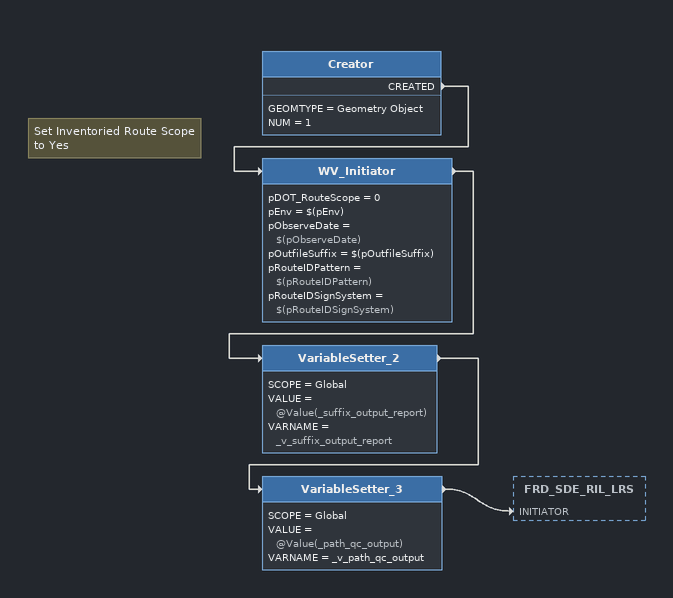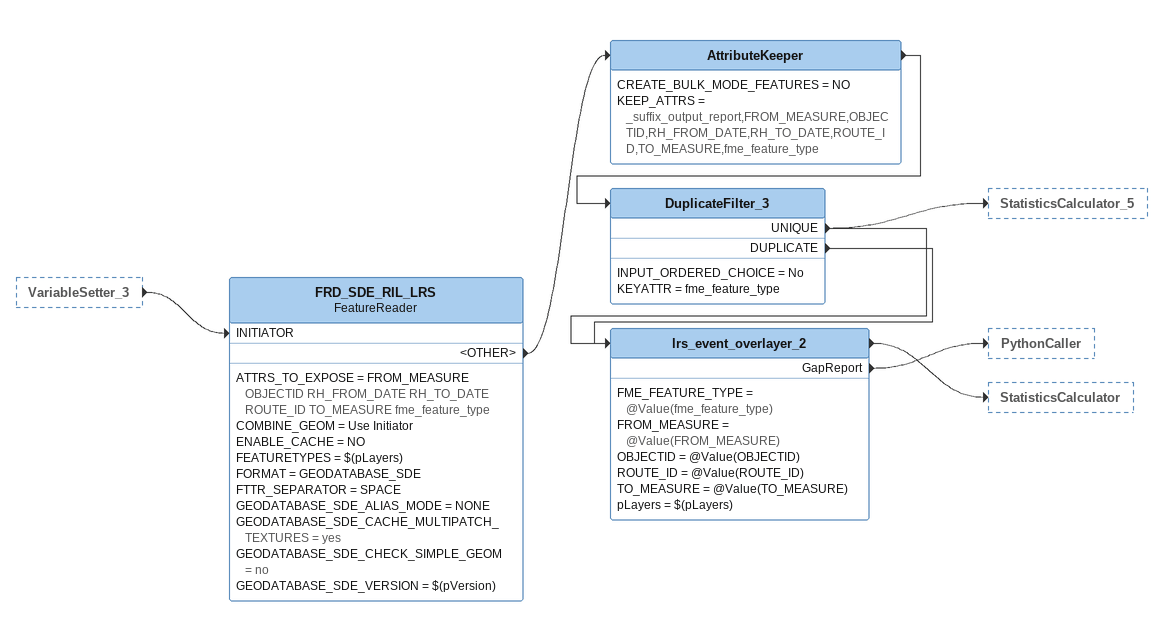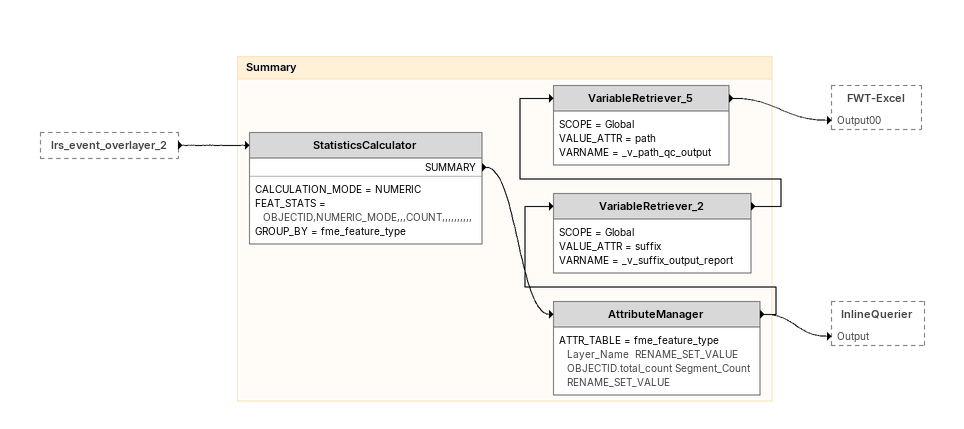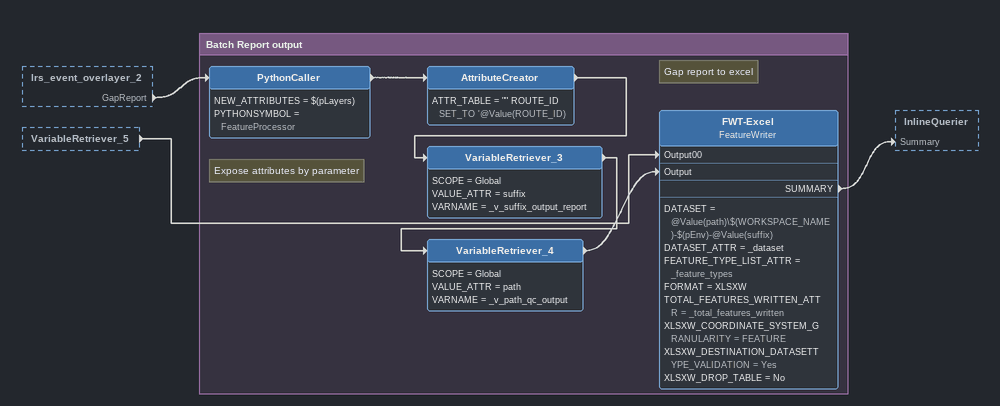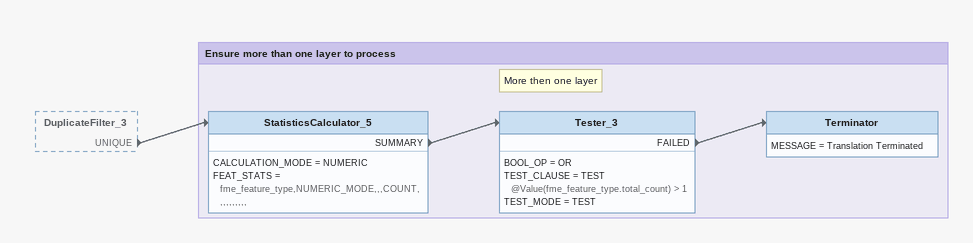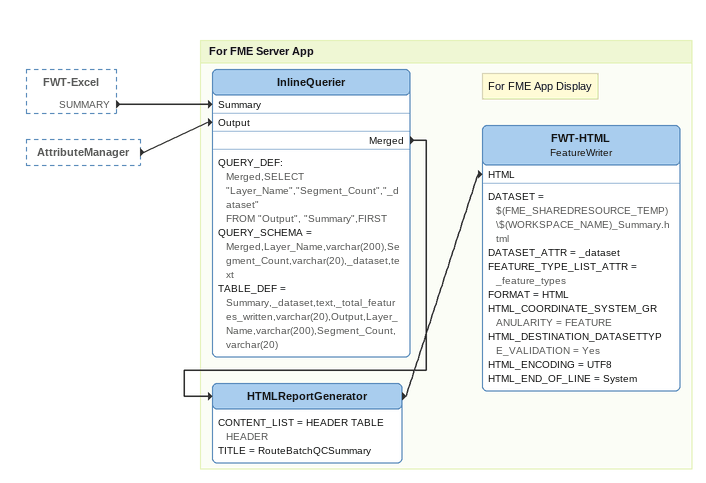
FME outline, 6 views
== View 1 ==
Creator
    GEOMTYPE = Geometry Object
    NUM = 1
    CREATED -> WV_Initiator
Note: Set Inventoried Route Scope to Yes
WV_Initiator
    pDOT_RouteScope = 0
    pEnv = $(pEnv)
    pObserveDate = $(pObserveDate)
    pOutfileSuffix = $(pOutfileSuffix)
    pRouteIDPattern = $(pRouteIDPattern)
    pRouteIDSignSystem = $(pRouteIDSignSystem)
    -> VariableSetter_2
VariableSetter_2
    SCOPE = Global
    VALUE = @Value(_suffix_output_report)
    VARNAME = _v_suffix_output_report
    -> VariableSetter_3
VariableSetter_3
    SCOPE = Global
    VALUE = @Value(_path_qc_output)
    VARNAME = _v_path_qc_output
    -> FRD_SDE_RIL_LRS [INITIATOR]

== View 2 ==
VariableSetter_3 [outside]
    -> FRD_SDE_RIL_LRS [INITIATOR]
FRD_SDE_RIL_LRS: FeatureReader
    ATTRS_TO_EXPOSE = FROM_MEASURE OBJECTID RH_FROM_DATE RH_TO_DATE ROUTE_ID TO_MEASURE fme_feature_type
    COMBINE_GEOM = Use Initiator
    ENABLE_CACHE = NO
    FEATURETYPES = $(pLayers)
    FORMAT = GEODATABASE_SDE
    FTTR_SEPARATOR = SPACE
    GEODATABASE_SDE_ALIAS_MODE = NONE
    GEODATABASE_SDE_CACHE_MULTIPATCH_TEXTURES = yes
    GEODATABASE_SDE_CHECK_SIMPLE_GEOM = no
    GEODATABASE_SDE_VERSION = $(pVersion)
    <OTHER> -> AttributeKeeper
AttributeKeeper
    CREATE_BULK_MODE_FEATURES = NO
    KEEP_ATTRS = _suffix_output_report,FROM_MEASURE,OBJECTID,RH_FROM_DATE,RH_TO_DATE,ROUTE_ID,TO_MEASURE,fme_feature_type
    -> DuplicateFilter_3
DuplicateFilter_3
    INPUT_ORDERED_CHOICE = No
    KEYATTR = fme_feature_type
    UNIQUE -> StatisticsCalculator_5
    UNIQUE -> lrs_event_overlayer_2
    DUPLICATE -> lrs_event_overlayer_2
lrs_event_overlayer_2
    FME_FEATURE_TYPE = @Value(fme_feature_type)
    FROM_MEASURE = @Value(FROM_MEASURE)
    OBJECTID = @Value(OBJECTID)
    ROUTE_ID = @Value(ROUTE_ID)
    TO_MEASURE = @Value(TO_MEASURE)
    pLayers = $(pLayers)
    GapReport -> PythonCaller
    -> StatisticsCalculator

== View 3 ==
lrs_event_overlayer_2 [outside]
    -> StatisticsCalculator

Bookmark: Summary
StatisticsCalculator
    CALCULATION_MODE = NUMERIC
    FEAT_STATS = OBJECTID,NUMERIC_MODE,,,COUNT,,,,,,,,,,
    GROUP_BY = fme_feature_type
    SUMMARY -> AttributeManager
AttributeManager
    ATTR_TABLE = fme_feature_type Layer_Name  RENAME_SET_VALUE OBJECTID.total_count Segment_Count  RENAME_SET_VALUE
    -> VariableRetriever_2
    -> InlineQuerier [Output]
VariableRetriever_2
    SCOPE = Global
    VALUE_ATTR = suffix
    VARNAME = _v_suffix_output_report
    -> VariableRetriever_5
VariableRetriever_5
    SCOPE = Global
    VALUE_ATTR = path
    VARNAME = _v_path_qc_output
    -> FWT-Excel [Output00]

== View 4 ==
lrs_event_overlayer_2 [outside]
    GapReport -> PythonCaller
VariableRetriever_5 [outside]
    -> FWT-Excel [Output00]

Bookmark: Batch Report output
Note: Expose attributes by parameter
PythonCaller
    NEW_ATTRIBUTES = $(pLayers)
    PYTHONSYMBOL = FeatureProcessor
    -> AttributeCreator
AttributeCreator
    ATTR_TABLE = "" ROUTE_ID SET_TO '@Value(ROUTE_ID)
    -> VariableRetriever_3
VariableRetriever_3
    SCOPE = Global
    VALUE_ATTR = suffix
    VARNAME = _v_suffix_output_report
    -> VariableRetriever_4
VariableRetriever_4
    SCOPE = Global
    VALUE_ATTR = path
    VARNAME = _v_path_qc_output
    -> FWT-Excel [Output]
Note: Gap report to excel
FWT-Excel: FeatureWriter
    DATASET = @Value(path)\$(WORKSPACE_NAME)-$(pEnv)-@Value(suffix)
    DATASET_ATTR = _dataset
    FEATURE_TYPE_LIST_ATTR = _feature_types
    FORMAT = XLSXW
    TOTAL_FEATURES_WRITTEN_ATTR = _total_features_written
    XLSXW_COORDINATE_SYSTEM_GRANULARITY = FEATURE
    XLSXW_DESTINATION_DATASETTYPE_VALIDATION = Yes
    XLSXW_DROP_TABLE = No
    SUMMARY -> InlineQuerier [Summary]

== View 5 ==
DuplicateFilter_3 [outside]
    UNIQUE -> StatisticsCalculator_5

Bookmark: Ensure more than one layer to process
StatisticsCalculator_5
    CALCULATION_MODE = NUMERIC
    FEAT_STATS = fme_feature_type,NUMERIC_MODE,,,COUNT,,,,,,,,,,
    SUMMARY -> Tester_3
Note: More then one layer
Tester_3
    BOOL_OP = OR
    TEST_CLAUSE = TEST @Value(fme_feature_type.total_count) > 1
    TEST_MODE = TEST
    FAILED -> Terminator
Terminator
    MESSAGE = Translation Terminated

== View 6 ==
FWT-Excel [outside]
    SUMMARY -> InlineQuerier [Summary]
AttributeManager [outside]
    -> InlineQuerier [Output]

Bookmark: For FME Server App
InlineQuerier
    QUERY_DEF:
      Merged,SELECT "Layer_Name","Segment_Count","_dataset"
      FROM "Output", "Summary",FIRST
    QUERY_SCHEMA = Merged,Layer_Name,varchar(200),Segment_Count,varchar(20),_dataset,text
    TABLE_DEF = Summary,_dataset,text,_total_features_written,varchar(20),Output,Layer_Name,varchar(200),Segment_Count,varchar(20)
    Merged -> HTMLReportGenerator
HTMLReportGenerator
    CONTENT_LIST = HEADER TABLE HEADER
    TITLE = RouteBatchQCSummary
    -> FWT-HTML [HTML]
Note: For FME App Display
FWT-HTML: FeatureWriter
    DATASET = $(FME_SHAREDRESOURCE_TEMP)\$(WORKSPACE_NAME)_Summary.html
    DATASET_ATTR = _dataset
    FEATURE_TYPE_LIST_ATTR = _feature_types
    FORMAT = HTML
    HTML_COORDINATE_SYSTEM_GRANULARITY = FEATURE
    HTML_DESTINATION_DATASETTYPE_VALIDATION = Yes
    HTML_ENCODING = UTF8
    HTML_END_OF_LINE = System
